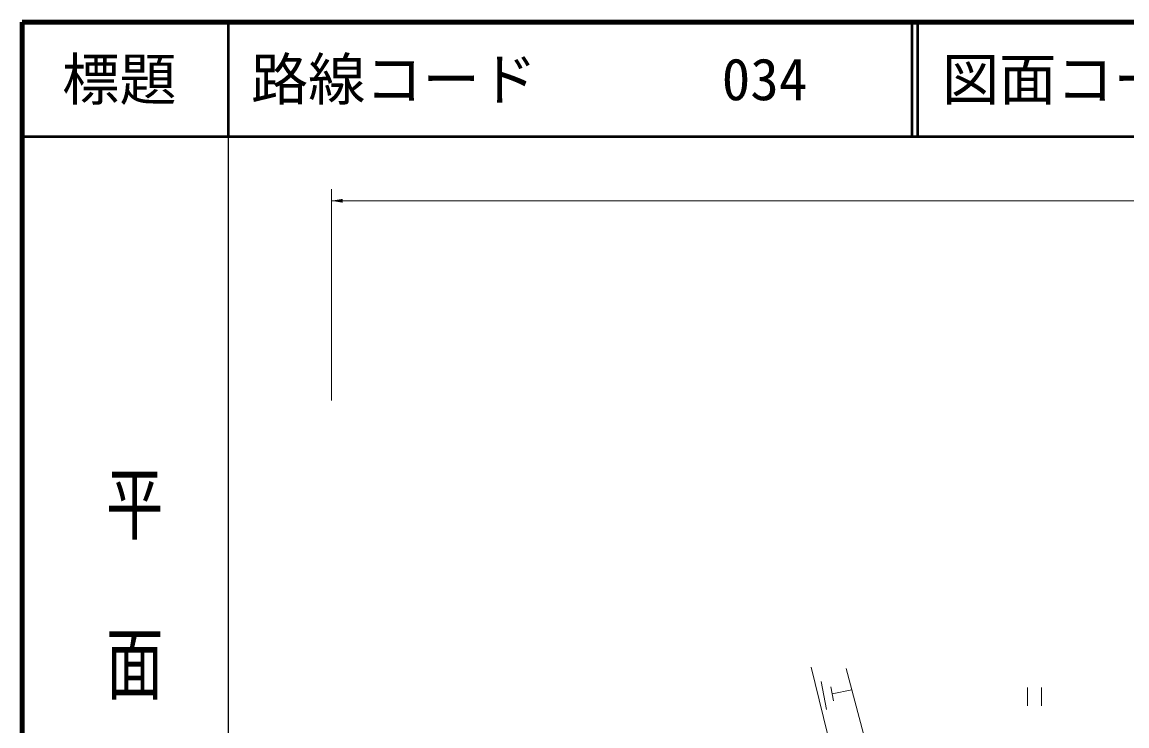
# Model space of a CAD drawing. Units: millimetres, scale not verified. Extents: x 40000 to 680000, y 20000 to 380000.
# Drawn here: x 40000 to 136548, y 318442 to 380000 of the extents above; entities that cross this region are included whole.
import ezdxf
from ezdxf.enums import TextEntityAlignment as Align

# ---------------------------------------------------------------- set-up
doc = ezdxf.new("R2010")
doc.units = ezdxf.units.MM
doc.header["$LTSCALE"] = 1000
for name, color, linetype, lineweight in [('M-STR-HTXT', 7, 'Continuous', 13), ('M-TTL', 2, 'Continuous', 140), ('M-TTL-BAND', 7, 'Continuous', 25), ('M-TTL-LINE', 7, 'Continuous', 50), ('M-WORK', 1, 'Continuous', 13)]:
    doc.layers.add(name, color=color, linetype=linetype, lineweight=lineweight)
doc.layers.add('M-TTL-TXT', color=7, linetype='Continuous')
doc.styles.add('@ＭＳ ゴシック', font='')
doc.styles.add('ＭＳ ゴシック', font='')
doc.styles.get('@ＭＳ ゴシック').set_extended_font_data('@MS Gothic')
doc.styles.get('ＭＳ ゴシック').set_extended_font_data('MS Gothic')

# ---------------------------------------------------------------- blocks, each defined once
blk = doc.blocks.new('filled_arrow')
at = {"color": 0, "linetype": 'Continuous', "lineweight": -2}
blk.add_solid([(7.5, 1.25), (0, 0), (7.5, -1.25)], dxfattribs=at)

msp = doc.modelspace()

# ---------------------------------------------------------------- linework, layer by layer
at = {"layer": 'M-STR-HTXT'}
for p, q in [((67031, 346906), (67031, 365372)), ((67031, 364372), (567981, 364372))]:
    msp.add_line(p, q, dxfattribs=at)
at = {"layer": 'M-TTL'}
for p, q in [((40000, 380000), (40000, 20000)), ((680000, 380000), (40000, 380000))]:
    msp.add_line(p, q, dxfattribs=at)
at = {"layer": 'M-TTL-BAND'}
msp.add_line((58000, 370000), (58000, 20000), dxfattribs=at)
at = {"layer": 'M-TTL-LINE'}
for p, q in [((58000, 380000), (58000, 370000)), ((117750, 380000), (117750, 370000)), ((118250, 380000), (118250, 370000)), ((40000, 370000), (680000, 370000))]:
    msp.add_line(p, q, dxfattribs=at)
at = {"layer": 'M-WORK'}
for p, q in [((108955, 323569), (112616, 308622)), ((115855, 308979), (112018, 323463)), ((110301, 319887), (109822, 322339)), ((110917, 320644), (110677, 321870)), ((110797, 321257), (112514, 321593)), ((127875, 321805), (127875, 320205)), ((129075, 320205), (129075, 321805))]:
    msp.add_line(p, q, dxfattribs=at)

# ---------------------------------------------------------------- block references
at = {"layer": 'M-STR-HTXT', "xscale": 133, "yscale": 133}
msp.add_blockref('filled_arrow', (67031, 364372), dxfattribs=at)

# ---------------------------------------------------------------- texts
at = {"layer": 'M-TTL-BAND', "style": '@ＭＳ ゴシック', "width": 1.4}
msp.add_text('平  面  図', height=3666, rotation=270, dxfattribs=at).set_placement((49777, 306475), align=Align.MIDDLE_RIGHT)
at = {"layer": 'M-TTL-TXT', "style": 'ＭＳ ゴシック'}
msp.add_text('標題', height=3666, dxfattribs=at).set_placement((48500, 375000), align=Align.MIDDLE_CENTER)
for s, p in [('路線コード', (60000, 375000)), ('034', (101142, 375000)), ('図面コード', (120380, 375000))]:
    msp.add_text(s, height=3666, dxfattribs=at).set_placement(p, align=Align.MIDDLE_LEFT)

doc.saveas('drawing.dxf')
